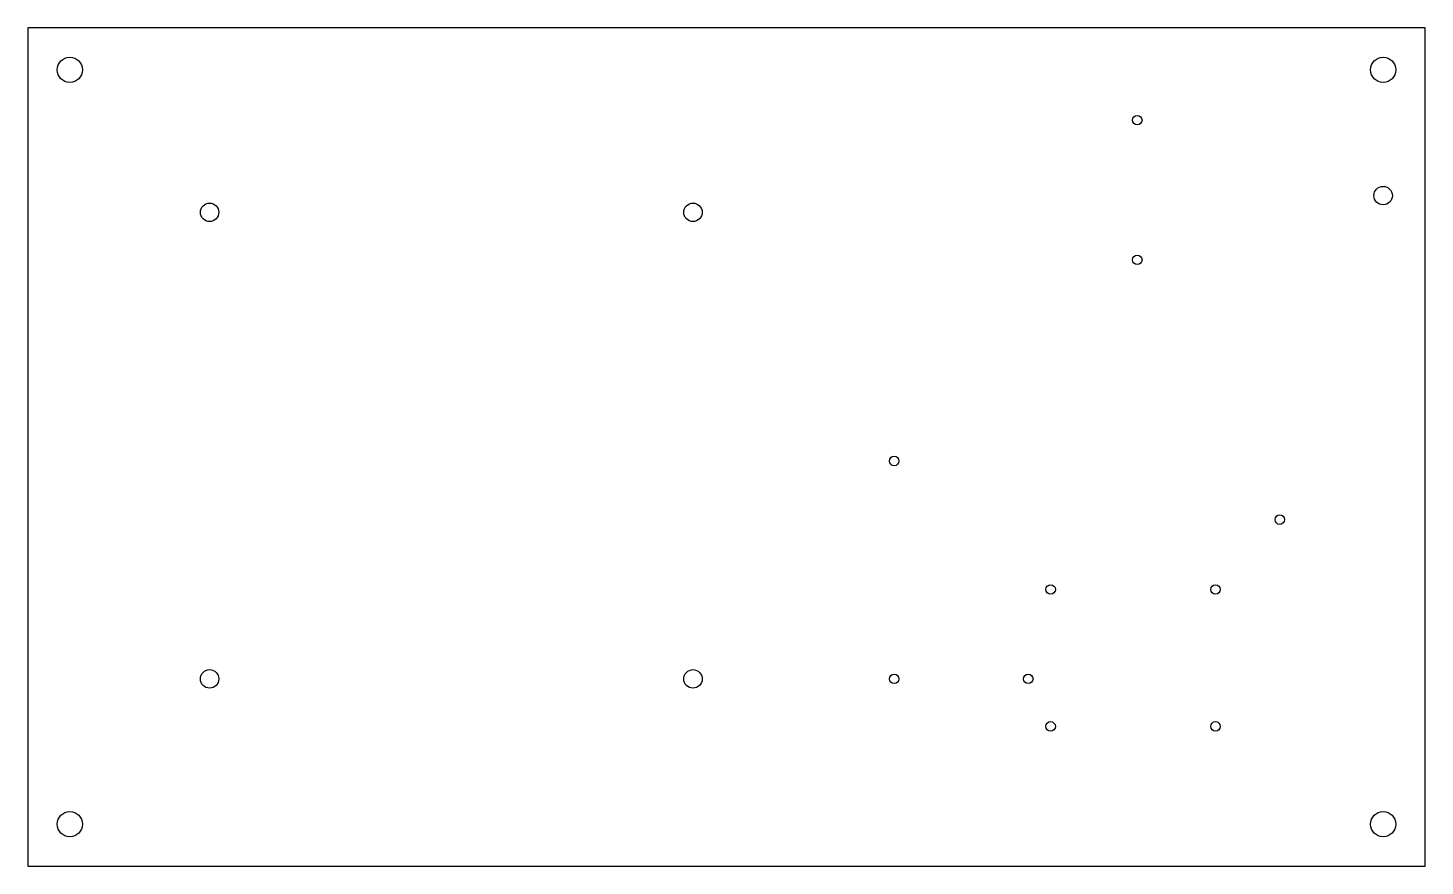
# Model space of a CAD drawing. Header units: millimetres. Extents: x 0 to 500, y 0 to 300.
import ezdxf

# ---------------------------------------------------------------- set-up
doc = ezdxf.new("R2010")
doc.units = ezdxf.units.MM

msp = doc.modelspace()

# ---------------------------------------------------------------- linework, layer by layer
at = {"color": 7, "linetype": 'Continuous', "lineweight": 25}
for p, q in [((0, 300), (0, 0)), ((500, 300), (0, 300)), ((500, 0), (500, 300)), ((0, 0), (500, 0))]:
    msp.add_line(p, q, dxfattribs=at)
for centre, radius in [((15, 285), 4.5), ((485, 285), 4.5), ((397, 267), 1.7), ((485, 240), 3.3), ((65, 234), 3.3), ((238, 234), 3.3), ((397, 217), 1.7), ((310, 145), 1.7), ((448, 124), 1.7), ((366, 99), 1.7), ((425, 99), 1.7), ((65, 67), 3.3), ((238, 67), 3.3), ((310, 67), 1.7), ((358, 67), 1.7), ((366, 50), 1.7), ((425, 50), 1.7), ((15, 15), 4.5), ((485, 15), 4.5)]:
    msp.add_circle(centre, radius, dxfattribs=at)

doc.saveas('drawing.dxf')
